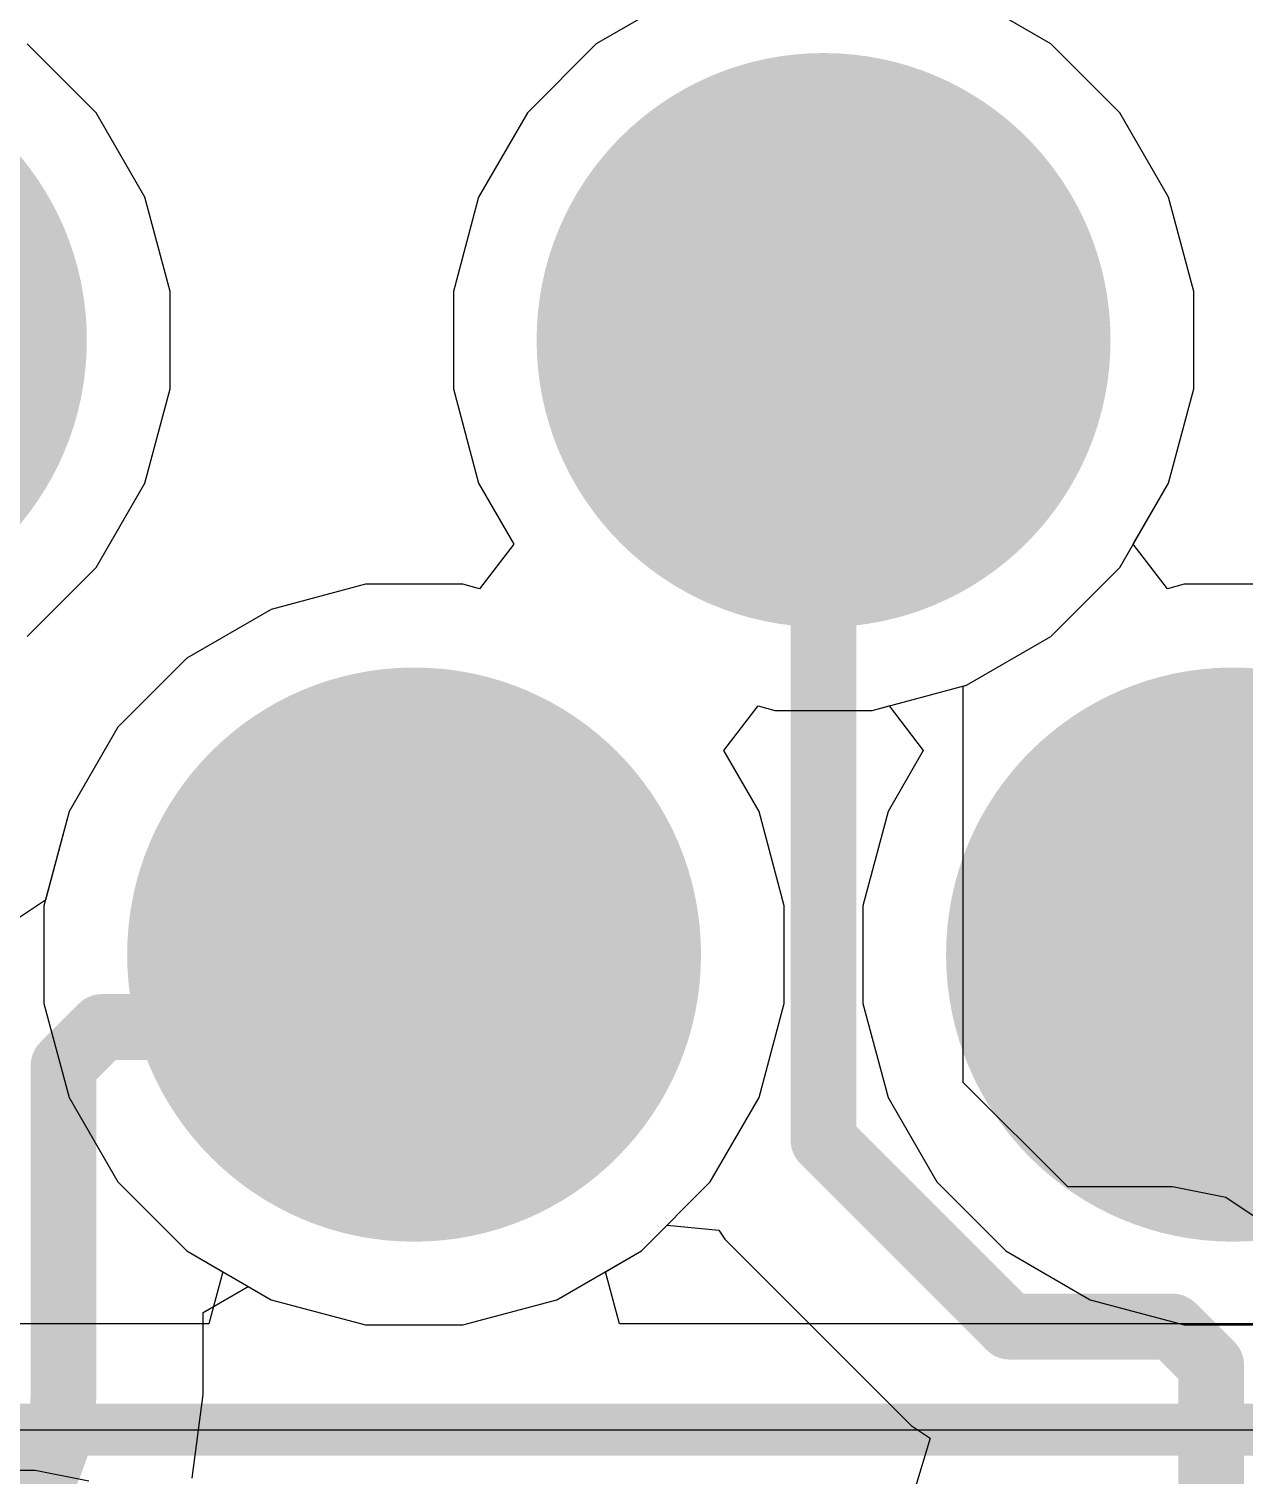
# Model space of a CAD drawing. Header units: inches. Extents: x 0 to 5271, y 0 to 5417.
# Drawn here: x 72.785 to 75.753, y 92.995 to 96.525 of the extents above; entities that cross this region are included whole.
import ezdxf

# ---------------------------------------------------------------- set-up
doc = ezdxf.new("R2010")
doc.units = ezdxf.units.IN
for name, color, linetype in [('Bottom Layer', 5, 'Continuous'), ('Bottom Solder', 6, 'Continuous'), ('Drill Drawing', 1, 'Continuous'), ('L2_GND1', 16, 'Continuous'), ('L3_SIG1', 76, 'Continuous'), ('L4_PWR', 90, 'Continuous'), ('L5_GND2', 156, 'Continuous'), ('L6_SIG2', 130, 'Continuous'), ('L7_GND3', 216, 'Continuous'), ('Multi-Layer', 9, 'Continuous'), ('Pad Holes', 156, 'Continuous'), ('Top Layer', 1, 'Continuous'), ('Top Overlay', 2, 'Continuous'), ('Top Solder', 216, 'Continuous')]:
    doc.layers.add(name, color=color, linetype=linetype)

# ---------------------------------------------------------------- blocks, each defined once
blk = doc.blocks.new('UEA1112C_8HS6_4F_528')
at = {"layer": 'Bottom Layer'}
h = blk.add_hatch(color=5, dxfattribs=at)
edge = h.paths.add_edge_path()
edge.add_arc((-1.27e-05, 3.34998314), 0.6499986999999999, 0, 360)
h = blk.add_hatch(color=5, dxfattribs=at)
edge = h.paths.add_edge_path()
edge.add_arc((1.9999833, 3.34998314), 0.6499986999999999, 0, 360)
h = blk.add_hatch(color=5, dxfattribs=at)
edge = h.paths.add_edge_path()
edge.add_arc((0.9999853, 1.85001154), 0.6499986999999999, 0, 360)
h = blk.add_hatch(color=5, dxfattribs=at)
edge = h.paths.add_edge_path()
edge.add_arc((3.5000057, 1.85001154), 0.6499986999999999, 0, 360)
at = {"layer": 'Bottom Solder'}
h = blk.add_hatch(color=6, dxfattribs=at)
edge = h.paths.add_edge_path()
edge.add_arc((-1.27e-05, 3.34998314), 0.7007987, 0, 360)
h = blk.add_hatch(color=6, dxfattribs=at)
edge = h.paths.add_edge_path()
edge.add_arc((1.9999833, 3.34998314), 0.7007987, 0, 360)
h = blk.add_hatch(color=6, dxfattribs=at)
edge = h.paths.add_edge_path()
edge.add_arc((0.9999853, 1.85001154), 0.7007987, 0, 360)
h = blk.add_hatch(color=6, dxfattribs=at)
edge = h.paths.add_edge_path()
edge.add_arc((3.5000057, 1.85001154), 0.7007987, 0, 360)
at = {"layer": 'L2_GND1'}
h = blk.add_hatch(color=16, dxfattribs=at)
edge = h.paths.add_edge_path()
edge.add_arc((-1.27e-05, 3.34998314), 0.6499986999999999, 0, 360)
h = blk.add_hatch(color=16, dxfattribs=at)
edge = h.paths.add_edge_path()
edge.add_arc((1.9999833, 3.34998314), 0.6499986999999999, 0, 360)
h = blk.add_hatch(color=16, dxfattribs=at)
edge = h.paths.add_edge_path()
edge.add_arc((0.9999853, 1.85001154), 0.6499986999999999, 0, 360)
h = blk.add_hatch(color=16, dxfattribs=at)
edge = h.paths.add_edge_path()
edge.add_arc((3.5000057, 1.85001154), 0.6499986999999999, 0, 360)
at = {"layer": 'L3_SIG1'}
h = blk.add_hatch(color=76, dxfattribs=at)
edge = h.paths.add_edge_path()
edge.add_arc((-1.27e-05, 3.34998314), 0.6499986999999999, 0, 360)
h = blk.add_hatch(color=76, dxfattribs=at)
edge = h.paths.add_edge_path()
edge.add_arc((1.9999833, 3.34998314), 0.6499986999999999, 0, 360)
h = blk.add_hatch(color=76, dxfattribs=at)
edge = h.paths.add_edge_path()
edge.add_arc((0.9999853, 1.85001154), 0.6499986999999999, 0, 360)
h = blk.add_hatch(color=76, dxfattribs=at)
edge = h.paths.add_edge_path()
edge.add_arc((3.5000057, 1.85001154), 0.6499986999999999, 0, 360)
at = {"layer": 'L4_PWR'}
h = blk.add_hatch(color=90, dxfattribs=at)
edge = h.paths.add_edge_path()
edge.add_arc((-1.27e-05, 3.34998314), 0.6499986999999999, 0, 360)
h = blk.add_hatch(color=90, dxfattribs=at)
edge = h.paths.add_edge_path()
edge.add_arc((1.9999833, 3.34998314), 0.6499986999999999, 0, 360)
h = blk.add_hatch(color=90, dxfattribs=at)
edge = h.paths.add_edge_path()
edge.add_arc((0.9999853, 1.85001154), 0.6499986999999999, 0, 360)
h = blk.add_hatch(color=90, dxfattribs=at)
edge = h.paths.add_edge_path()
edge.add_arc((3.5000057, 1.85001154), 0.6499986999999999, 0, 360)
at = {"layer": 'L5_GND2'}
h = blk.add_hatch(color=156, dxfattribs=at)
edge = h.paths.add_edge_path()
edge.add_arc((-1.27e-05, 3.34998314), 0.6499986999999999, 0, 360)
h = blk.add_hatch(color=156, dxfattribs=at)
edge = h.paths.add_edge_path()
edge.add_arc((1.9999833, 3.34998314), 0.6499986999999999, 0, 360)
h = blk.add_hatch(color=156, dxfattribs=at)
edge = h.paths.add_edge_path()
edge.add_arc((0.9999853, 1.85001154), 0.6499986999999999, 0, 360)
h = blk.add_hatch(color=156, dxfattribs=at)
edge = h.paths.add_edge_path()
edge.add_arc((3.5000057, 1.85001154), 0.6499986999999999, 0, 360)
at = {"layer": 'L6_SIG2'}
h = blk.add_hatch(color=130, dxfattribs=at)
edge = h.paths.add_edge_path()
edge.add_arc((-1.27e-05, 3.34998314), 0.6499986999999999, 0, 360)
h = blk.add_hatch(color=130, dxfattribs=at)
edge = h.paths.add_edge_path()
edge.add_arc((1.9999833, 3.34998314), 0.6499986999999999, 0, 360)
h = blk.add_hatch(color=130, dxfattribs=at)
edge = h.paths.add_edge_path()
edge.add_arc((0.9999853, 1.85001154), 0.6499986999999999, 0, 360)
h = blk.add_hatch(color=130, dxfattribs=at)
edge = h.paths.add_edge_path()
edge.add_arc((3.5000057, 1.85001154), 0.6499986999999999, 0, 360)
at = {"layer": 'L7_GND3'}
h = blk.add_hatch(color=216, dxfattribs=at)
edge = h.paths.add_edge_path()
edge.add_arc((-1.27e-05, 3.34998314), 0.6499986999999999, 0, 360)
h = blk.add_hatch(color=216, dxfattribs=at)
edge = h.paths.add_edge_path()
edge.add_arc((1.9999833, 3.34998314), 0.6499986999999999, 0, 360)
h = blk.add_hatch(color=216, dxfattribs=at)
edge = h.paths.add_edge_path()
edge.add_arc((0.9999853, 1.85001154), 0.6499986999999999, 0, 360)
h = blk.add_hatch(color=216, dxfattribs=at)
edge = h.paths.add_edge_path()
edge.add_arc((3.5000057, 1.85001154), 0.6499986999999999, 0, 360)
at = {"layer": 'Multi-Layer'}
h = blk.add_hatch(color=9, dxfattribs=at)
edge = h.paths.add_edge_path()
edge.add_arc((-1.27e-05, 3.34998314), 0.6499986999999999, 0, 360)
h = blk.add_hatch(color=9, dxfattribs=at)
edge = h.paths.add_edge_path()
edge.add_arc((1.9999833, 3.34998314), 0.6499986999999999, 0, 360)
h = blk.add_hatch(color=9, dxfattribs=at)
edge = h.paths.add_edge_path()
edge.add_arc((0.9999853, 1.85001154), 0.6499986999999999, 0, 360)
h = blk.add_hatch(color=9, dxfattribs=at)
edge = h.paths.add_edge_path()
edge.add_arc((3.5000057, 1.85001154), 0.6499986999999999, 0, 360)
at = {"layer": 'Pad Holes'}
h = blk.add_hatch(color=7, dxfattribs=at)
edge = h.paths.add_edge_path()
edge.add_arc((-1.27e-05, 3.34998314), 0.350012, 0, 360)
h = blk.add_hatch(color=7, dxfattribs=at)
edge = h.paths.add_edge_path()
edge.add_arc((1.9999833, 3.34998314), 0.350012, 0, 360)
h = blk.add_hatch(color=7, dxfattribs=at)
edge = h.paths.add_edge_path()
edge.add_arc((0.9999853, 1.85001154), 0.350012, 0, 360)
at = {"layer": 'Top Layer'}
h = blk.add_hatch(color=1, dxfattribs=at)
edge = h.paths.add_edge_path()
edge.add_arc((-1.27e-05, 3.34998314), 0.6499986999999999, 0, 360)
h = blk.add_hatch(color=1, dxfattribs=at)
edge = h.paths.add_edge_path()
edge.add_arc((1.9999833, 3.34998314), 0.6499986999999999, 0, 360)
h = blk.add_hatch(color=1, dxfattribs=at)
edge = h.paths.add_edge_path()
edge.add_arc((0.9999853, 1.85001154), 0.6499986999999999, 0, 360)
h = blk.add_hatch(color=1, dxfattribs=at)
edge = h.paths.add_edge_path()
edge.add_arc((3.5000057, 1.85001154), 0.6499986999999999, 0, 360)
at = {"layer": 'Top Solder'}
h = blk.add_hatch(color=216, dxfattribs=at)
edge = h.paths.add_edge_path()
edge.add_arc((-1.27e-05, 3.34998314), 0.7007987, 0, 360)
h = blk.add_hatch(color=216, dxfattribs=at)
edge = h.paths.add_edge_path()
edge.add_arc((1.9999833, 3.34998314), 0.7007987, 0, 360)
h = blk.add_hatch(color=216, dxfattribs=at)
edge = h.paths.add_edge_path()
edge.add_arc((0.9999853, 1.85001154), 0.7007987, 0, 360)
h = blk.add_hatch(color=216, dxfattribs=at)
edge = h.paths.add_edge_path()
edge.add_arc((3.5000057, 1.85001154), 0.7007987, 0, 360)
at = {"layer": 'Top Overlay'}
blk.add_lwpolyline([(6.7999737, 4.51000114, 0.127, 0.127, 0), (-6.7999991, 4.51000114, 0.127, 0.127, 0)], format="xyseb", dxfattribs=at)

msp = doc.modelspace()

# ---------------------------------------------------------------- linework, layer by layer
at = {"layer": 'Bottom Layer'}
for p, q in [((74.37710296, 96.60740901999999), (74.17096418, 96.48839478)), ((75.28110165999999, 96.48839478), (75.07496288, 96.60740901999999)), ((74.17096418, 96.48839478), (74.00265361999999, 96.32008422)), ((75.44941221999999, 96.32008422), (75.28110165999999, 96.48839478)), ((74.00265361999999, 96.32008422), (73.88363938, 96.11394544)), ((75.56842646, 96.11394544), (75.44941221999999, 96.32008422)), ((73.88363938, 96.11394544), (73.82203422, 95.88402971999999)), ((75.63003162, 95.88402971999999), (75.56842646, 96.11394544)), ((73.82203422, 95.88402971999999), (73.82203422, 95.64600123999999)), ((75.63003162, 95.64600123999999), (75.63003162, 95.88402971999999)), ((73.82203422, 95.64600123999999), (73.88363938, 95.41608552)), ((75.56842646, 95.41608552), (75.63003162, 95.64600123999999)), ((73.88363938, 95.41608552), (73.96963108, 95.26714245999999)), ((75.44941221999999, 95.20994673999999), (75.56842646, 95.41608552)), ((73.96963108, 95.26714245999999), (73.88594824, 95.15808247999999)), ((75.28110165999999, 95.04163618), (75.44941221999999, 95.20994673999999)), ((73.60702068, 95.16904258), (73.37710496, 95.10743742)), ((73.84504916, 95.16904258), (73.60702068, 95.16904258)), ((73.88594824, 95.15808247999999), (73.84504916, 95.16904258)), ((73.37710496, 95.10743742), (73.17096618, 94.98842318)), ((75.07496288, 94.92262194), (75.28110165999999, 95.04163618)), ((73.17096618, 94.98842318), (73.00265562, 94.82011261999999)), ((74.84504716, 94.86101678), (75.07496288, 94.92262194)), ((74.48243676, 94.7629169), (74.5661196, 94.87197687999999)), ((74.5661196, 94.87197687999999), (74.60701868, 94.86101678)), ((74.60701868, 94.86101678), (74.84504716, 94.86101678)), ((73.00265562, 94.82011261999999), (72.88364137999999, 94.61397384)), ((74.56842845999999, 94.61397384), (74.48243676, 94.7629169)), ((72.88364137999999, 94.61397384), (72.82574716, 94.3979062)), ((74.63003361999999, 94.38405811999999), (74.56842845999999, 94.61397384)), ((72.82574716, 94.3979062), (72.72606232, 94.33129978)), ((74.63003361999999, 94.14602964), (74.63003361999999, 94.38405811999999)), ((74.56842845999999, 93.91611391999999), (74.63003361999999, 94.14602964)), ((74.44941422, 93.70997514), (74.56842845999999, 93.91611391999999)), ((74.28110366, 93.54166457999999), (74.44941422, 93.70997514)), ((74.07496488, 93.42265034), (74.28110366, 93.54166457999999)), ((73.21088989999998, 93.39161408), (73.32087698, 93.45511408)), ((73.32087698, 93.45511408), (73.37710496, 93.42265034)), ((73.37710496, 93.42265034), (73.60702068, 93.36104517999999)), ((73.84504916, 93.36104517999999), (74.07496488, 93.42265034)), ((73.21088989999998, 93.19153574), (73.21088989999998, 93.39161408)), ((73.60702068, 93.36104517999999), (73.84504916, 93.36104517999999)), ((73.18418688, 92.98714702), (73.21109564, 93.19153574)), ((73.21109564, 93.19153574), (73.21088989999998, 93.19153574))]:
    msp.add_line(p, q, dxfattribs=at)
for points in [[(73.54920012, 94.08820907999998, 0.16077946, 0.16077946, 0), (73.72603491999999, 94.26504388, 0.16077946, 0.16077946, 0)], [(72.86995332000001, 93.99402588, 0.16077946, 0.16077946, 0), (72.96413652, 94.08820907999998, 0.16077946, 0.16077946, 0)], [(72.96413652, 94.08820907999998, 0.16077946, 0.16077946, 0), (73.54920012, 94.08820907999998, 0.16077946, 0.16077946, 0)], [(72.86995078, 93.19153574, 0.16077946, 0.16077946, 0), (72.86995078, 93.99138427999999, 0.16077946, 0.16077946, 0)], [(72.86995078, 93.99138427999999, 0.16077946, 0.16077946, 0), (72.86995332000001, 93.99138427999999, 0.16077946, 0.16077946, 0)], [(72.86995332000001, 93.99138427999999, 0.16077946, 0.16077946, 0), (72.86995332000001, 93.99402588, 0.16077946, 0.16077946, 0)], [(72.86995078, 93.19153574, 0.16077946, 0.16077946, -0.4142135623730951), (72.4213944, 92.74297935999999, 0.16077946, 0.16077946, 0)]]:
    msp.add_lwpolyline(points, format="xyseb", dxfattribs=at)
for points in [[(73.68583942, 94.26504388, 0.08038846, 0.08038846, 1), (73.76623042, 94.26504388, 0.08038846, 0.08038846, 1)], [(72.92394102, 94.08820907999998, 0.08038846, 0.08038846, 1), (73.00433201999999, 94.08820907999998, 0.08038846, 0.08038846, 1)], [(72.92394102, 94.08820907999998, 0.08038846, 0.08038846, 1), (73.00433201999999, 94.08820907999998, 0.08038846, 0.08038846, 1)], [(73.50900462, 94.08820907999998, 0.08038846, 0.08038846, 1), (73.58939561999999, 94.08820907999998, 0.08038846, 0.08038846, 1)], [(73.50900462, 94.08820907999998, 0.08038846, 0.08038846, 1), (73.58939561999999, 94.08820907999998, 0.08038846, 0.08038846, 1)], [(72.82975527999999, 93.99138427999999, 0.08038846, 0.08038846, 1), (72.91014627999999, 93.99138427999999, 0.08038846, 0.08038846, 1)], [(72.82975527999999, 93.99138427999999, 0.08038846, 0.08038846, 1), (72.91014627999999, 93.99138427999999, 0.08038846, 0.08038846, 1)], [(72.82975782, 93.99402588, 0.08038846, 0.08038846, 1), (72.91014881999999, 93.99402588, 0.08038846, 0.08038846, 1)], [(72.82975782, 93.99402588, 0.08038846, 0.08038846, 1), (72.91014881999999, 93.99402588, 0.08038846, 0.08038846, 1)], [(72.82975782, 93.99138427999999, 0.08038846, 0.08038846, 1), (72.91014881999999, 93.99138427999999, 0.08038846, 0.08038846, 1)], [(72.82975782, 93.99138427999999, 0.08038846, 0.08038846, 1), (72.91014881999999, 93.99138427999999, 0.08038846, 0.08038846, 1)], [(72.82975527999999, 93.19153574, 0.08038846, 0.08038846, 1), (72.91014627999999, 93.19153574, 0.08038846, 0.08038846, 1)], [(72.82975527999999, 93.19153574, 0.08038846, 0.08038846, 1), (72.91014627999999, 93.19153574, 0.08038846, 0.08038846, 1)]]:
    msp.add_lwpolyline(points, format="xyseb", close=True, dxfattribs=at)
at = {"layer": 'Drill Drawing'}
for points in [[(74.98003292, 95.76501548, 0.0508, 0.0508, 1), (74.47203292, 95.76501548, 0.0508, 0.0508, 1)], [(74.45933292, 95.76501548, 0.0254, 0.0254, 1), (74.48473291999998, 95.76501548, 0.0254, 0.0254, 1)], [(74.96733291999999, 95.76501548, 0.0254, 0.0254, 1), (74.99273292, 95.76501548, 0.0254, 0.0254, 1)], [(73.98003492, 94.26504388, 0.0508, 0.0508, 1), (73.47203492, 94.26504388, 0.0508, 0.0508, 1)], [(75.98003091999999, 94.26504388, 0.0508, 0.0508, 1), (75.47203092, 94.26504388, 0.0508, 0.0508, 1)], [(73.45933491999999, 94.26504388, 0.0254, 0.0254, 1), (73.48473492, 94.26504388, 0.0254, 0.0254, 1)], [(73.96733492, 94.26504388, 0.0254, 0.0254, 1), (73.99273491999999, 94.26504388, 0.0254, 0.0254, 1)], [(75.45933091999999, 94.26504388, 0.0254, 0.0254, 1), (75.48473092, 94.26504388, 0.0254, 0.0254, 1)]]:
    msp.add_lwpolyline(points, format="xyseb", close=True, dxfattribs=at)
at = {"layer": 'L2_GND1'}
for p, q in [((74.37710296, 96.60740901999999), (74.17096418, 96.48839478)), ((75.28110165999999, 96.48839478), (75.07496288, 96.60740901999999)), ((72.94939181999999, 96.32008422), (72.78108126, 96.48839478)), ((74.17096418, 96.48839478), (74.00265361999999, 96.32008422)), ((75.44941221999999, 96.32008422), (75.28110165999999, 96.48839478)), ((73.06840606, 96.11394544), (72.94939181999999, 96.32008422)), ((74.00265361999999, 96.32008422), (73.88363938, 96.11394544)), ((75.56842646, 96.11394544), (75.44941221999999, 96.32008422)), ((73.13001122, 95.88402971999999), (73.06840606, 96.11394544)), ((73.88363938, 96.11394544), (73.82203422, 95.88402971999999)), ((75.63003162, 95.88402971999999), (75.56842646, 96.11394544)), ((73.13001122, 95.64600123999999), (73.13001122, 95.88402971999999)), ((73.82203422, 95.88402971999999), (73.82203422, 95.64600123999999)), ((75.63003162, 95.64600123999999), (75.63003162, 95.88402971999999)), ((73.06840606, 95.41608552), (73.13001122, 95.64600123999999)), ((73.82203422, 95.64600123999999), (73.88363938, 95.41608552)), ((75.56842646, 95.41608552), (75.63003162, 95.64600123999999)), ((72.94939181999999, 95.20994673999999), (73.06840606, 95.41608552)), ((73.88363938, 95.41608552), (73.96963108, 95.26714245999999)), ((75.48243476, 95.26714245999999), (75.56842646, 95.41608552)), ((73.96963108, 95.26714245999999), (73.88594824, 95.15808247999999)), ((75.5661176, 95.15808247999999), (75.48243476, 95.26714245999999)), ((72.78108126, 95.04163618), (72.94939181999999, 95.20994673999999)), ((73.60702068, 95.16904258), (73.37710496, 95.10743742)), ((73.84504916, 95.16904258), (73.60702068, 95.16904258)), ((73.88594824, 95.15808247999999), (73.84504916, 95.16904258)), ((75.60701668, 95.16904258), (75.5661176, 95.15808247999999)), ((75.84504516, 95.16904258), (75.60701668, 95.16904258)), ((73.37710496, 95.10743742), (73.17096618, 94.98842318)), ((73.17096618, 94.98842318), (73.00265562, 94.82011261999999)), ((74.48243676, 94.7629169), (74.5661196, 94.87197687999999)), ((74.5661196, 94.87197687999999), (74.60701868, 94.86101678)), ((74.60701868, 94.86101678), (74.84504716, 94.86101678)), ((74.84504716, 94.86101678), (74.88594624, 94.87197687999999)), ((74.88594624, 94.87197687999999), (74.96962907999999, 94.7629169)), ((73.00265562, 94.82011261999999), (72.88364137999999, 94.61397384)), ((74.56842845999999, 94.61397384), (74.48243676, 94.7629169)), ((74.96962907999999, 94.7629169), (74.88363738, 94.61397384)), ((72.88364137999999, 94.61397384), (72.82203621999999, 94.38405811999999)), ((74.63003361999999, 94.38405811999999), (74.56842845999999, 94.61397384)), ((74.88363738, 94.61397384), (74.82203222, 94.38405811999999)), ((72.82203621999999, 94.38405811999999), (72.82203621999999, 94.14602964)), ((74.63003361999999, 94.14602964), (74.63003361999999, 94.38405811999999)), ((74.82203222, 94.38405811999999), (74.82203222, 94.14602964)), ((72.82203621999999, 94.14602964), (72.88364137999999, 93.91611391999999)), ((74.56842845999999, 93.91611391999999), (74.63003361999999, 94.14602964)), ((74.82203222, 94.14602964), (74.88363738, 93.91611391999999)), ((72.88364137999999, 93.91611391999999), (73.00265562, 93.70997514)), ((74.44941422, 93.70997514), (74.56842845999999, 93.91611391999999)), ((74.88363738, 93.91611391999999), (75.00265162, 93.70997514)), ((73.00265562, 93.70997514), (73.17096618, 93.54166457999999)), ((74.28110366, 93.54166457999999), (74.44941422, 93.70997514)), ((75.00265162, 93.70997514), (75.17096217999999, 93.54166457999999)), ((73.17096618, 93.54166457999999), (73.37710496, 93.42265034)), ((74.07496488, 93.42265034), (74.28110366, 93.54166457999999)), ((75.17096217999999, 93.54166457999999), (75.37710095999999, 93.42265034)), ((73.37710496, 93.42265034), (73.60702068, 93.36104517999999)), ((73.84504916, 93.36104517999999), (74.07496488, 93.42265034)), ((75.37710095999999, 93.42265034), (75.60701668, 93.36104517999999)), ((73.60702068, 93.36104517999999), (73.84504916, 93.36104517999999)), ((75.60701668, 93.36104517999999), (75.84504516, 93.36104517999999))]:
    msp.add_line(p, q, dxfattribs=at)
at = {"layer": 'L3_SIG1'}
for p, q in [((74.37710296, 96.60740901999999), (74.17096418, 96.48839478)), ((75.28110165999999, 96.48839478), (75.07496288, 96.60740901999999)), ((74.17096418, 96.48839478), (74.00265361999999, 96.32008422)), ((75.44941221999999, 96.32008422), (75.28110165999999, 96.48839478)), ((74.00265361999999, 96.32008422), (73.88363938, 96.11394544)), ((75.56842646, 96.11394544), (75.44941221999999, 96.32008422)), ((73.88363938, 96.11394544), (73.82203422, 95.88402971999999)), ((75.63003162, 95.88402971999999), (75.56842646, 96.11394544)), ((73.82203422, 95.88402971999999), (73.82203422, 95.64600123999999)), ((75.63003162, 95.64600123999999), (75.63003162, 95.88402971999999)), ((73.82203422, 95.64600123999999), (73.88363938, 95.41608552)), ((75.56842646, 95.41608552), (75.63003162, 95.64600123999999)), ((73.88363938, 95.41608552), (73.96963108, 95.26714245999999)), ((75.44941221999999, 95.20994673999999), (75.56842646, 95.41608552)), ((73.96963108, 95.26714245999999), (73.88594824, 95.15808247999999)), ((75.28110165999999, 95.04163618), (75.44941221999999, 95.20994673999999)), ((73.60702068, 95.16904258), (73.37710496, 95.10743742)), ((73.84504916, 95.16904258), (73.60702068, 95.16904258)), ((73.88594824, 95.15808247999999), (73.84504916, 95.16904258)), ((73.37710496, 95.10743742), (73.17096618, 94.98842318)), ((75.07496288, 94.92262194), (75.28110165999999, 95.04163618)), ((73.17096618, 94.98842318), (73.00265562, 94.82011261999999)), ((74.84504716, 94.86101678), (75.07496288, 94.92262194)), ((74.48243676, 94.7629169), (74.5661196, 94.87197687999999)), ((74.5661196, 94.87197687999999), (74.60701868, 94.86101678)), ((74.60701868, 94.86101678), (74.84504716, 94.86101678)), ((73.00265562, 94.82011261999999), (72.88364137999999, 94.61397384)), ((74.56842845999999, 94.61397384), (74.48243676, 94.7629169)), ((72.88364137999999, 94.61397384), (72.82203621999999, 94.38405811999999)), ((74.63003361999999, 94.38405811999999), (74.56842845999999, 94.61397384)), ((72.82203621999999, 94.38405811999999), (72.82203621999999, 94.14602964)), ((74.63003361999999, 94.14602964), (74.63003361999999, 94.38405811999999)), ((72.82203621999999, 94.14602964), (72.88364137999999, 93.91611391999999)), ((74.56842845999999, 93.91611391999999), (74.63003361999999, 94.14602964)), ((72.88364137999999, 93.91611391999999), (73.00265562, 93.70997514)), ((74.44941422, 93.70997514), (74.56842845999999, 93.91611391999999)), ((73.00265562, 93.70997514), (73.17096618, 93.54166457999999)), ((74.28110366, 93.54166457999999), (74.44941422, 93.70997514)), ((73.17096618, 93.54166457999999), (73.25871555999998, 93.49100174)), ((74.19335428, 93.49100174), (74.28110366, 93.54166457999999)), ((73.25871555999998, 93.49100174), (73.22468463999999, 93.36400173999999)), ((74.22738519999999, 93.36400173999999), (74.19335428, 93.49100174)), ((73.22468463999999, 93.36400173999999), (72.2273892, 93.36400173999999)), ((77.13148404, 93.36400173999999), (74.22738519999999, 93.36400173999999)), ((70.65601312, 93.10502588), (77.37603015999998, 93.10502588))]:
    msp.add_line(p, q, dxfattribs=at)
at = {"layer": 'L4_PWR'}
for p, q in [((74.37710296, 96.60740901999999), (74.17096418, 96.48839478)), ((75.28110165999999, 96.48839478), (75.07496288, 96.60740901999999)), ((72.94939181999999, 96.32008422), (72.78108126, 96.48839478)), ((74.17096418, 96.48839478), (74.00265361999999, 96.32008422)), ((75.44941221999999, 96.32008422), (75.28110165999999, 96.48839478)), ((73.06840606, 96.11394544), (72.94939181999999, 96.32008422)), ((74.00265361999999, 96.32008422), (73.88363938, 96.11394544)), ((75.56842646, 96.11394544), (75.44941221999999, 96.32008422)), ((73.13001122, 95.88402971999999), (73.06840606, 96.11394544)), ((73.88363938, 96.11394544), (73.82203422, 95.88402971999999)), ((75.63003162, 95.88402971999999), (75.56842646, 96.11394544)), ((73.13001122, 95.64600123999999), (73.13001122, 95.88402971999999)), ((73.82203422, 95.88402971999999), (73.82203422, 95.64600123999999)), ((75.63003162, 95.64600123999999), (75.63003162, 95.88402971999999)), ((73.06840606, 95.41608552), (73.13001122, 95.64600123999999)), ((73.82203422, 95.64600123999999), (73.88363938, 95.41608552)), ((75.56842646, 95.41608552), (75.63003162, 95.64600123999999)), ((72.94939181999999, 95.20994673999999), (73.06840606, 95.41608552)), ((73.88363938, 95.41608552), (73.96963108, 95.26714245999999)), ((75.48243476, 95.26714245999999), (75.56842646, 95.41608552)), ((73.96963108, 95.26714245999999), (73.88594824, 95.15808247999999)), ((75.5661176, 95.15808247999999), (75.48243476, 95.26714245999999)), ((72.78108126, 95.04163618), (72.94939181999999, 95.20994673999999)), ((73.60702068, 95.16904258), (73.37710496, 95.10743742)), ((73.84504916, 95.16904258), (73.60702068, 95.16904258)), ((73.88594824, 95.15808247999999), (73.84504916, 95.16904258)), ((75.60701668, 95.16904258), (75.5661176, 95.15808247999999)), ((75.84504516, 95.16904258), (75.60701668, 95.16904258)), ((73.37710496, 95.10743742), (73.17096618, 94.98842318)), ((73.17096618, 94.98842318), (73.00265562, 94.82011261999999)), ((74.48243676, 94.7629169), (74.5661196, 94.87197687999999)), ((74.5661196, 94.87197687999999), (74.60701868, 94.86101678)), ((74.60701868, 94.86101678), (74.84504716, 94.86101678)), ((74.84504716, 94.86101678), (74.88594624, 94.87197687999999)), ((74.88594624, 94.87197687999999), (74.96962907999999, 94.7629169)), ((73.00265562, 94.82011261999999), (72.88364137999999, 94.61397384)), ((74.56842845999999, 94.61397384), (74.48243676, 94.7629169)), ((74.96962907999999, 94.7629169), (74.88363738, 94.61397384)), ((72.88364137999999, 94.61397384), (72.82203621999999, 94.38405811999999)), ((74.63003361999999, 94.38405811999999), (74.56842845999999, 94.61397384)), ((74.88363738, 94.61397384), (74.82203222, 94.38405811999999)), ((72.82203621999999, 94.38405811999999), (72.82203621999999, 94.14602964)), ((74.63003361999999, 94.14602964), (74.63003361999999, 94.38405811999999)), ((74.82203222, 94.38405811999999), (74.82203222, 94.14602964)), ((72.82203621999999, 94.14602964), (72.88364137999999, 93.91611391999999)), ((74.56842845999999, 93.91611391999999), (74.63003361999999, 94.14602964)), ((74.82203222, 94.14602964), (74.88363738, 93.91611391999999)), ((72.88364137999999, 93.91611391999999), (73.00265562, 93.70997514)), ((74.44941422, 93.70997514), (74.56842845999999, 93.91611391999999)), ((74.88363738, 93.91611391999999), (75.00265162, 93.70997514)), ((73.00265562, 93.70997514), (73.17096618, 93.54166457999999)), ((74.28110366, 93.54166457999999), (74.44941422, 93.70997514)), ((75.00265162, 93.70997514), (75.17096217999999, 93.54166457999999)), ((73.17096618, 93.54166457999999), (73.37710496, 93.42265034)), ((74.07496488, 93.42265034), (74.28110366, 93.54166457999999)), ((75.17096217999999, 93.54166457999999), (75.37710095999999, 93.42265034)), ((73.37710496, 93.42265034), (73.60702068, 93.36104517999999)), ((73.84504916, 93.36104517999999), (74.07496488, 93.42265034)), ((75.37710095999999, 93.42265034), (75.60701668, 93.36104517999999)), ((73.60702068, 93.36104517999999), (73.84504916, 93.36104517999999)), ((75.60701668, 93.36104517999999), (75.84504516, 93.36104517999999))]:
    msp.add_line(p, q, dxfattribs=at)
at = {"layer": 'L5_GND2'}
for p, q in [((74.37710296, 96.60740901999999), (74.17096418, 96.48839478)), ((75.28110165999999, 96.48839478), (75.07496288, 96.60740901999999)), ((74.17096418, 96.48839478), (74.00265361999999, 96.32008422)), ((75.44941221999999, 96.32008422), (75.28110165999999, 96.48839478)), ((74.00265361999999, 96.32008422), (73.88363938, 96.11394544)), ((75.56842646, 96.11394544), (75.44941221999999, 96.32008422)), ((73.88363938, 96.11394544), (73.82203422, 95.88402971999999)), ((75.63003162, 95.88402971999999), (75.56842646, 96.11394544)), ((73.82203422, 95.88402971999999), (73.82203422, 95.64600123999999)), ((75.63003162, 95.64600123999999), (75.63003162, 95.88402971999999)), ((73.82203422, 95.64600123999999), (73.88363938, 95.41608552)), ((75.56842646, 95.41608552), (75.63003162, 95.64600123999999)), ((73.88363938, 95.41608552), (73.96963108, 95.26714245999999)), ((75.44941221999999, 95.20994673999999), (75.56842646, 95.41608552)), ((73.96963108, 95.26714245999999), (73.88594824, 95.15808247999999)), ((75.28110165999999, 95.04163618), (75.44941221999999, 95.20994673999999)), ((73.60702068, 95.16904258), (73.37710496, 95.10743742)), ((73.84504916, 95.16904258), (73.60702068, 95.16904258)), ((73.88594824, 95.15808247999999), (73.84504916, 95.16904258)), ((73.37710496, 95.10743742), (73.17096618, 94.98842318)), ((75.07496288, 94.92262194), (75.28110165999999, 95.04163618)), ((73.17096618, 94.98842318), (73.00265562, 94.82011261999999)), ((74.84504716, 94.86101678), (75.07496288, 94.92262194)), ((74.48243676, 94.7629169), (74.5661196, 94.87197687999999)), ((74.5661196, 94.87197687999999), (74.60701868, 94.86101678)), ((74.60701868, 94.86101678), (74.84504716, 94.86101678)), ((73.00265562, 94.82011261999999), (72.88364137999999, 94.61397384)), ((74.56842845999999, 94.61397384), (74.48243676, 94.7629169)), ((72.88364137999999, 94.61397384), (72.82203621999999, 94.38405811999999)), ((74.63003361999999, 94.38405811999999), (74.56842845999999, 94.61397384)), ((72.82203621999999, 94.38405811999999), (72.82203621999999, 94.14602964)), ((74.63003361999999, 94.14602964), (74.63003361999999, 94.38405811999999)), ((72.82203621999999, 94.14602964), (72.88364137999999, 93.91611391999999)), ((74.56842845999999, 93.91611391999999), (74.63003361999999, 94.14602964)), ((72.88364137999999, 93.91611391999999), (73.00265562, 93.70997514)), ((74.44941422, 93.70997514), (74.56842845999999, 93.91611391999999)), ((73.00265562, 93.70997514), (73.17096618, 93.54166457999999)), ((74.28110366, 93.54166457999999), (74.44941422, 93.70997514)), ((73.17096618, 93.54166457999999), (73.37710496, 93.42265034)), ((74.07496488, 93.42265034), (74.28110366, 93.54166457999999)), ((73.37710496, 93.42265034), (73.60702068, 93.36104517999999)), ((73.84504916, 93.36104517999999), (74.07496488, 93.42265034)), ((73.60702068, 93.36104517999999), (73.84504916, 93.36104517999999))]:
    msp.add_line(p, q, dxfattribs=at)
at = {"layer": 'L6_SIG2'}
for p, q in [((74.37710296, 96.60740901999999), (74.17096418, 96.48839478)), ((75.28110165999999, 96.48839478), (75.07496288, 96.60740901999999)), ((74.17096418, 96.48839478), (74.00265361999999, 96.32008422)), ((75.44941221999999, 96.32008422), (75.28110165999999, 96.48839478)), ((74.00265361999999, 96.32008422), (73.88363938, 96.11394544)), ((75.56842646, 96.11394544), (75.44941221999999, 96.32008422)), ((73.88363938, 96.11394544), (73.82203422, 95.88402971999999)), ((75.63003162, 95.88402971999999), (75.56842646, 96.11394544)), ((73.82203422, 95.88402971999999), (73.82203422, 95.64600123999999)), ((75.63003162, 95.64600123999999), (75.63003162, 95.88402971999999)), ((73.82203422, 95.64600123999999), (73.88363938, 95.41608552)), ((75.56842646, 95.41608552), (75.63003162, 95.64600123999999)), ((73.88363938, 95.41608552), (73.96963108, 95.26714245999999)), ((75.44941221999999, 95.20994673999999), (75.56842646, 95.41608552)), ((73.96963108, 95.26714245999999), (73.88594824, 95.15808247999999)), ((75.28110165999999, 95.04163618), (75.44941221999999, 95.20994673999999)), ((73.60702068, 95.16904258), (73.37710496, 95.10743742)), ((73.84504916, 95.16904258), (73.60702068, 95.16904258)), ((73.88594824, 95.15808247999999), (73.84504916, 95.16904258)), ((73.37710496, 95.10743742), (73.17096618, 94.98842318)), ((75.07496288, 94.92262194), (75.28110165999999, 95.04163618)), ((73.17096618, 94.98842318), (73.00265562, 94.82011261999999)), ((74.84504716, 94.86101678), (75.07496288, 94.92262194)), ((74.48243676, 94.7629169), (74.5661196, 94.87197687999999)), ((74.5661196, 94.87197687999999), (74.60701868, 94.86101678)), ((74.60701868, 94.86101678), (74.84504716, 94.86101678)), ((73.00265562, 94.82011261999999), (72.88364137999999, 94.61397384)), ((74.56842845999999, 94.61397384), (74.48243676, 94.7629169)), ((72.88364137999999, 94.61397384), (72.82203621999999, 94.38405811999999)), ((74.63003361999999, 94.38405811999999), (74.56842845999999, 94.61397384)), ((72.82203621999999, 94.38405811999999), (72.82203621999999, 94.14602964)), ((74.63003361999999, 94.14602964), (74.63003361999999, 94.38405811999999)), ((72.82203621999999, 94.14602964), (72.88364137999999, 93.91611391999999)), ((74.56842845999999, 93.91611391999999), (74.63003361999999, 94.14602964)), ((72.88364137999999, 93.91611391999999), (73.00265562, 93.70997514)), ((74.44941422, 93.70997514), (74.56842845999999, 93.91611391999999)), ((73.00265562, 93.70997514), (73.17096618, 93.54166457999999)), ((74.28110366, 93.54166457999999), (74.44941422, 93.70997514)), ((73.17096618, 93.54166457999999), (73.37710496, 93.42265034)), ((74.07496488, 93.42265034), (74.28110366, 93.54166457999999)), ((73.37710496, 93.42265034), (73.60702068, 93.36104517999999)), ((73.84504916, 93.36104517999999), (74.07496488, 93.42265034)), ((73.60702068, 93.36104517999999), (73.84504916, 93.36104517999999))]:
    msp.add_line(p, q, dxfattribs=at)
at = {"layer": 'L7_GND3'}
for p, q in [((74.37710296, 96.60740901999999), (74.17096418, 96.48839478)), ((75.28110165999999, 96.48839478), (75.07496288, 96.60740901999999)), ((74.17096418, 96.48839478), (74.00265361999999, 96.32008422)), ((75.44941221999999, 96.32008422), (75.28110165999999, 96.48839478)), ((74.00265361999999, 96.32008422), (73.88363938, 96.11394544)), ((75.56842646, 96.11394544), (75.44941221999999, 96.32008422)), ((73.88363938, 96.11394544), (73.82203422, 95.88402971999999)), ((75.63003162, 95.88402971999999), (75.56842646, 96.11394544)), ((73.82203422, 95.88402971999999), (73.82203422, 95.64600123999999)), ((75.63003162, 95.64600123999999), (75.63003162, 95.88402971999999)), ((73.82203422, 95.64600123999999), (73.88363938, 95.41608552)), ((75.56842646, 95.41608552), (75.63003162, 95.64600123999999)), ((73.88363938, 95.41608552), (73.96963108, 95.26714245999999)), ((75.44941221999999, 95.20994673999999), (75.56842646, 95.41608552)), ((73.96963108, 95.26714245999999), (73.88594824, 95.15808247999999)), ((75.28110165999999, 95.04163618), (75.44941221999999, 95.20994673999999)), ((73.60702068, 95.16904258), (73.37710496, 95.10743742)), ((73.84504916, 95.16904258), (73.60702068, 95.16904258)), ((73.88594824, 95.15808247999999), (73.84504916, 95.16904258)), ((73.37710496, 95.10743742), (73.17096618, 94.98842318)), ((75.07496288, 94.92262194), (75.28110165999999, 95.04163618)), ((73.17096618, 94.98842318), (73.00265562, 94.82011261999999)), ((74.84504716, 94.86101678), (75.07496288, 94.92262194)), ((74.48243676, 94.7629169), (74.5661196, 94.87197687999999)), ((74.5661196, 94.87197687999999), (74.60701868, 94.86101678)), ((74.60701868, 94.86101678), (74.84504716, 94.86101678)), ((73.00265562, 94.82011261999999), (72.88364137999999, 94.61397384)), ((74.56842845999999, 94.61397384), (74.48243676, 94.7629169)), ((72.88364137999999, 94.61397384), (72.82203621999999, 94.38405811999999)), ((74.63003361999999, 94.38405811999999), (74.56842845999999, 94.61397384)), ((72.82203621999999, 94.38405811999999), (72.82203621999999, 94.14602964)), ((74.63003361999999, 94.14602964), (74.63003361999999, 94.38405811999999)), ((72.82203621999999, 94.14602964), (72.88364137999999, 93.91611391999999)), ((74.56842845999999, 93.91611391999999), (74.63003361999999, 94.14602964)), ((72.88364137999999, 93.91611391999999), (73.00265562, 93.70997514)), ((74.44941422, 93.70997514), (74.56842845999999, 93.91611391999999)), ((73.00265562, 93.70997514), (73.17096618, 93.54166457999999)), ((74.28110366, 93.54166457999999), (74.44941422, 93.70997514)), ((73.17096618, 93.54166457999999), (73.37710496, 93.42265034)), ((74.07496488, 93.42265034), (74.28110366, 93.54166457999999)), ((73.37710496, 93.42265034), (73.60702068, 93.36104517999999)), ((73.84504916, 93.36104517999999), (74.07496488, 93.42265034)), ((73.60702068, 93.36104517999999), (73.84504916, 93.36104517999999))]:
    msp.add_line(p, q, dxfattribs=at)
at = {"layer": 'Top Layer'}
for p, q in [((74.37710296, 96.60740901999999), (74.17096418, 96.48839478)), ((75.28110165999999, 96.48839478), (75.07496288, 96.60740901999999)), ((74.17096418, 96.48839478), (74.00265361999999, 96.32008422)), ((75.44941221999999, 96.32008422), (75.28110165999999, 96.48839478)), ((74.00265361999999, 96.32008422), (73.88363938, 96.11394544)), ((75.56842646, 96.11394544), (75.44941221999999, 96.32008422)), ((73.88363938, 96.11394544), (73.82203422, 95.88402971999999)), ((75.63003162, 95.88402971999999), (75.56842646, 96.11394544)), ((73.82203422, 95.88402971999999), (73.82203422, 95.64600123999999)), ((75.63003162, 95.64600123999999), (75.63003162, 95.88402971999999)), ((73.82203422, 95.64600123999999), (73.88363938, 95.41608552)), ((75.56842646, 95.41608552), (75.63003162, 95.64600123999999)), ((73.88363938, 95.41608552), (73.96963108, 95.26714245999999)), ((75.44941221999999, 95.20994673999999), (75.56842646, 95.41608552)), ((73.96963108, 95.26714245999999), (73.88594824, 95.15808247999999)), ((75.28110165999999, 95.04163618), (75.44941221999999, 95.20994673999999)), ((73.60702068, 95.16904258), (73.37710496, 95.10743742)), ((73.84504916, 95.16904258), (73.60702068, 95.16904258)), ((73.88594824, 95.15808247999999), (73.84504916, 95.16904258)), ((73.37710496, 95.10743742), (73.17096618, 94.98842318)), ((75.07496288, 94.92262194), (75.28110165999999, 95.04163618)), ((73.17096618, 94.98842318), (73.00265562, 94.82011261999999)), ((75.06697204, 94.92048072), (75.07496288, 94.92262194)), ((75.06697204, 93.9531014), (75.06697204, 94.92048072)), ((73.00265562, 94.82011261999999), (72.88364137999999, 94.61397384)), ((72.88364137999999, 94.61397384), (72.82203621999999, 94.38405811999999)), ((72.82203621999999, 94.38405811999999), (72.82203621999999, 94.14602964)), ((72.82203621999999, 94.14602964), (72.88364137999999, 93.91611391999999)), ((75.3222776, 93.6977933), (75.06697204, 93.9531014)), ((72.88364137999999, 93.91611391999999), (73.00265562, 93.70997514)), ((73.00265562, 93.70997514), (73.17096618, 93.54166457999999)), ((75.57839088, 93.6977933), (75.3222776, 93.6977933)), ((75.57840358, 93.69779584), (75.57839088, 93.6977933)), ((75.70887576, 93.67184212), (75.57840358, 93.69779584)), ((75.81647524, 93.59994488), (75.70887576, 93.67184212)), ((74.28110366, 93.54166457999999), (74.34418964, 93.60475056)), ((74.34418964, 93.60475056), (74.47058004, 93.59230201999999)), ((74.47058004, 93.59230201999999), (74.48495136, 93.57079584)), ((74.48495136, 93.57079584), (74.93996949999999, 93.11578023999999)), ((73.17096618, 93.54166457999999), (73.37710496, 93.42265034)), ((74.07496488, 93.42265034), (74.28110366, 93.54166457999999)), ((73.37710496, 93.42265034), (73.60702068, 93.36104517999999)), ((73.84504916, 93.36104517999999), (74.07496488, 93.42265034)), ((73.60702068, 93.36104517999999), (73.84504916, 93.36104517999999)), ((74.93996949999999, 93.11578023999999), (74.93997458, 93.11577261999999)), ((74.93997458, 93.11577261999999), (74.98663945999999, 93.08459158)), ((74.98663945999999, 93.08459158), (74.94811528, 92.95759158)), ((72.80092882, 93.00538676), (70.49929512, 93.00538676)), ((72.80094152, 93.00538929999999), (72.80092882, 93.00538676)), ((72.9314137, 92.97943557999999), (72.80094152, 93.00538929999999))]:
    msp.add_line(p, q, dxfattribs=at)
for points in [[(74.72603292, 93.8118774, 0.16077946, 0.16077946, 0), (74.72603292, 95.76501548, 0.16077946, 0.16077946, 0)], [(74.72603292, 93.8118774, 0.16077946, 0.16077946, 0), (75.18105614, 93.35685417999998, 0.16077946, 0.16077946, 0)], [(75.18105614, 93.35685417999998, 0.16077946, 0.16077946, 0), (75.57840358, 93.35685417999998, 0.16077946, 0.16077946, 0)], [(75.57840358, 93.35685417999998, 0.16077946, 0.16077946, 0), (75.67258677999999, 93.26267098, 0.16077946, 0.16077946, 0)], [(75.67258677999999, 92.65363993999999, 0.16077946, 0.16077946, 0), (75.67258677999999, 93.26267098, 0.16077946, 0.16077946, 0)]]:
    msp.add_lwpolyline(points, format="xyseb", dxfattribs=at)
for points in [[(74.68583741999998, 95.76501548, 0.08038846, 0.08038846, 1), (74.76622841999999, 95.76501548, 0.08038846, 0.08038846, 1)], [(74.68583741999998, 93.8118774, 0.08038846, 0.08038846, 1), (74.76622841999999, 93.8118774, 0.08038846, 0.08038846, 1)], [(74.68583741999998, 93.8118774, 0.08038846, 0.08038846, 1), (74.76622841999999, 93.8118774, 0.08038846, 0.08038846, 1)], [(75.14086064, 93.35685417999998, 0.08038846, 0.08038846, 1), (75.22125163999999, 93.35685417999998, 0.08038846, 0.08038846, 1)], [(75.14086064, 93.35685417999998, 0.08038846, 0.08038846, 1), (75.22125163999999, 93.35685417999998, 0.08038846, 0.08038846, 1)], [(75.53820808, 93.35685417999998, 0.08038846, 0.08038846, 1), (75.61859908, 93.35685417999998, 0.08038846, 0.08038846, 1)], [(75.53820808, 93.35685417999998, 0.08038846, 0.08038846, 1), (75.61859908, 93.35685417999998, 0.08038846, 0.08038846, 1)], [(75.63239128, 93.26267098, 0.08038846, 0.08038846, 1), (75.71278228, 93.26267098, 0.08038846, 0.08038846, 1)], [(75.63239128, 93.26267098, 0.08038846, 0.08038846, 1), (75.71278228, 93.26267098, 0.08038846, 0.08038846, 1)]]:
    msp.add_lwpolyline(points, format="xyseb", close=True, dxfattribs=at)

# ---------------------------------------------------------------- block references
at = {"rotation": 180}
msp.add_blockref('UEA1112C_8HS6_4F_528', (75.72601822, 97.61502701999999), dxfattribs=at)

doc.saveas('drawing.dxf')
